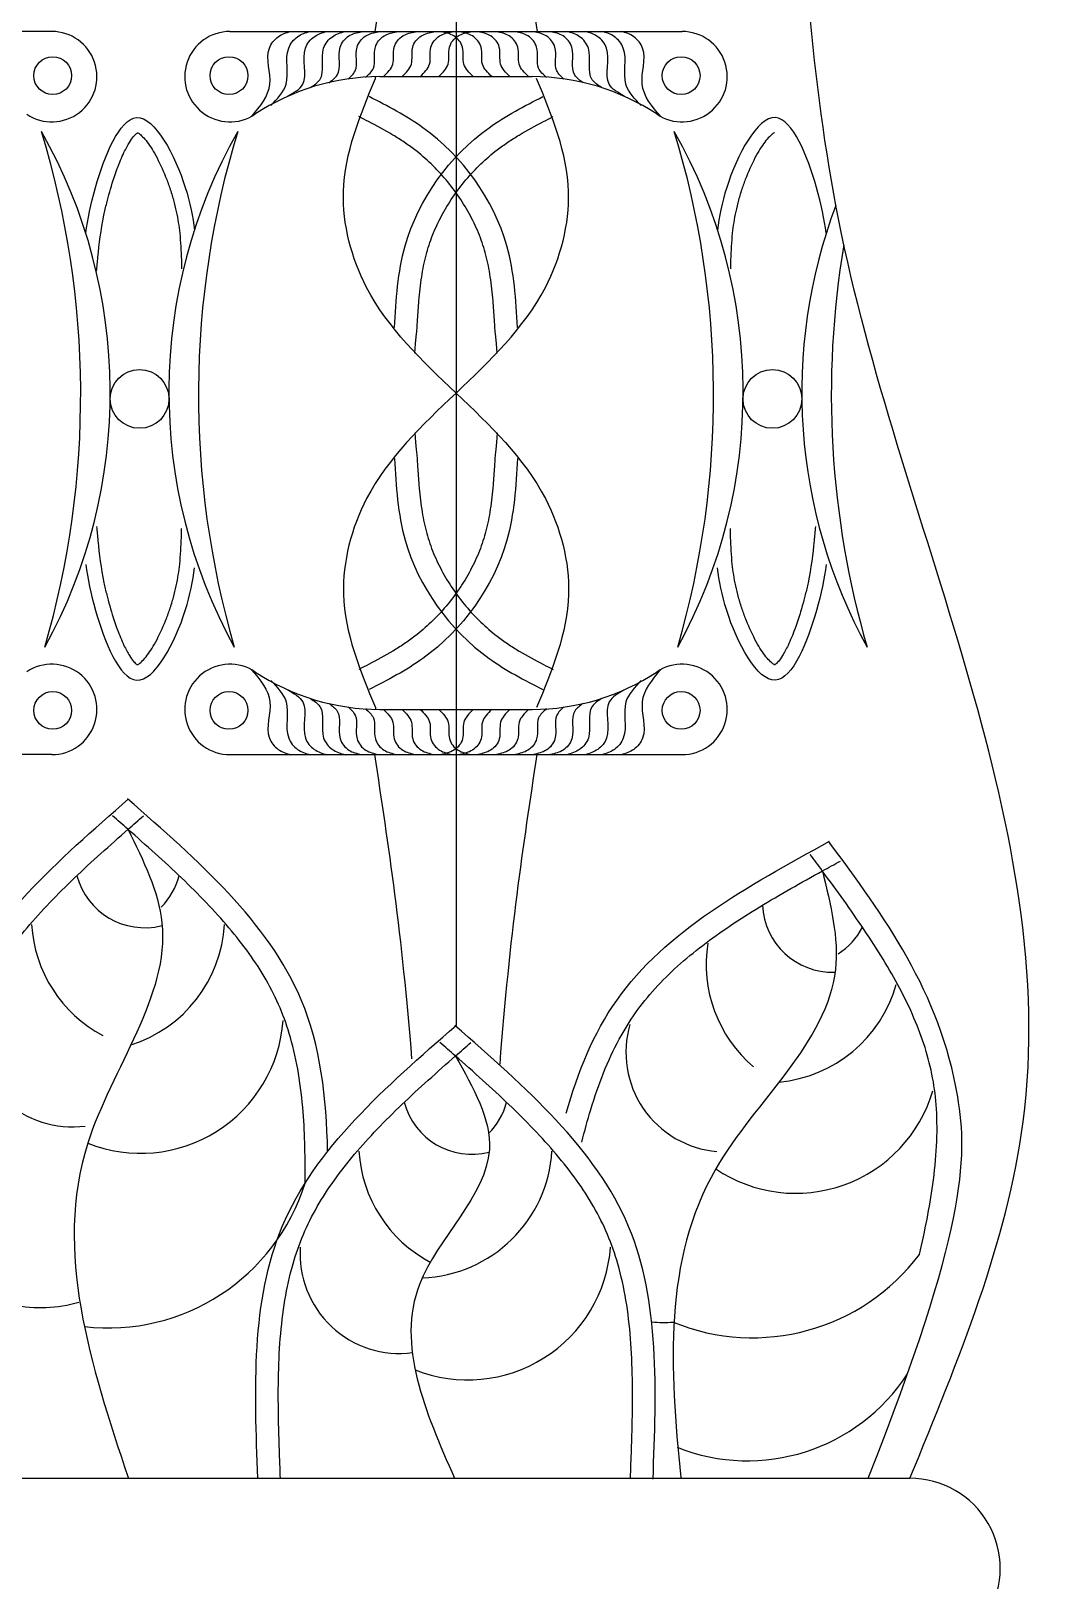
# Model space of a CAD drawing. Extents: x 15151 to 53333, y -36484 to -6005.
# Drawn here: x 44030.5 to 44164.4, y -14028 to -13826.5 of the extents above; entities that cross this region are included whole.
import ezdxf

# ---------------------------------------------------------------- set-up
doc = ezdxf.new("R2010")
doc.units = 0
doc.header["$MEASUREMENT"] = 0
for name, color, linetype in [('3', 3, 'CONTINUOUS'), ('4', 4, 'CONTINUOUS'), ('7', 7, 'CONTINUOUS')]:
    doc.layers.add(name, color=color, linetype=linetype)

# ---------------------------------------------------------------- blocks, each defined once
blk = doc.blocks.new('A$C79132812')
at = {"layer": '3'}
for p, q in [((589.41, 1517.17), (589.41, 1017.17)), ((500, 1237.11), (400, 1237.11)), ((539.41, 1237.11), (639.41, 1237.11)), ((572.58, 1227.11), (606.24, 1227.11)), ((572.58, 1087.11), (606.24, 1087.11)), ((500, 1077.11), (400, 1077.11)), ((539.41, 1077.11), (639.41, 1077.11))]:
    blk.add_line(p, q, dxfattribs=at)
for centre, radius in [((500.21, 1227.33), 4.18), ((539.2, 1227.33), 4.18), ((639.2, 1227.33), 4.18), ((519.42, 1155.81), 6.5), ((659.4, 1155.81), 6.5), ((500.21, 1086.89), 4.18), ((539.2, 1086.89), 4.18), ((639.2, 1086.89), 4.18)]:
    blk.add_circle(centre, radius, dxfattribs=at)
for centre, radius, start, end in [((500, 1227.11), 10, 236.4427, 90), ((539.41, 1227.11), 10, 90, 303.5573), ((639.41, 1227.11), 10, 236.4427, 90), ((572.58, 1177.11), 50, 90, 123.5573), ((606.24, 1177.11), 50, 56.4427, 90), ((306.28, 1156.66), 200.12, 343.8207, 16.9438), ((395.9, 1157.26), 117.04, 331.2126, 29.5518), ((642.94, 1157.26), 117.04, 150.4482, 208.7874), ((732.56, 1156.66), 200.12, 163.0562, 196.1793), ((446.26, 1156.66), 200.12, 343.8207, 16.9438), ((535.88, 1157.26), 117.04, 331.2126, 29.5518), ((782.92, 1157.26), 117.04, 159.2994, 208.7874), ((872.54, 1156.66), 200.12, 170.4417, 196.1793), ((500, 1087.11), 10, 270, 123.5573), ((539.41, 1087.11), 10, 56.4427, 270), ((639.41, 1087.11), 10, 270, 123.5573), ((572.58, 1137.11), 50, 236.4427, 270), ((606.24, 1137.11), 50, 270, 303.5573), ((520.54, 1054.32), 15.52, 194.9603, 284.0857), ((513.2, 1054.32), 15.52, 315.2034, 345.0397), ((672.7, 1044.48), 15.52, 182.5885, 271.7139), ((525.28, 1041.27), 29.8, 183.3302, 242.0536), ((508.46, 1041.27), 29.8, 287.6475, 356.6698), ((665.52, 1046.05), 15.52, 302.8316, 332.6679), ((674.53, 1030.72), 29.8, 170.9583, 229.6818), ((658.1, 1034.33), 29.8, 275.2756, 344.298), ((504.55, 1016.78), 22.04, 176.0748, 277.4388), ((519.62, 1020.53), 31.64, 248.4022, 355.9271), ((649.03, 1011.24), 22.04, 163.703, 265.067), ((664.55, 1011.68), 31.64, 236.0304, 343.5552), ((592.96, 1004.18), 15.52, 194.9603, 284.0857), ((585.61, 1004.18), 15.52, 315.2034, 345.0397), ((597.69, 991.13), 29.8, 183.3302, 242.0536), ((580.88, 991.13), 29.8, 272.0616, 356.6698), ((512.43, 995.91), 45.67, 263.4488, 342.6413), ((576.96, 966.64), 22.04, 176.0748, 277.4388), ((592.03, 970.39), 31.64, 248.4022, 355.9271), ((654.97, 994.31), 46.23, 247.6916, 323.0548), ((497.49, 985.19), 30.44, 258.5321, 286.2364), ((635.37, 981.9), 30.44, 264.9463, 273.8646), ((653.9, 963.06), 42.19, 248.2882, 327.0212)]:
    blk.add_arc(centre, radius, start, end, dxfattribs=at)
for points, knots in [([(575.39, 1427.17), (578.15, 1401.81), (587.4, 1342.18), (578.25, 1281.87), (571.46, 1237.11)], [20.668355, 20.668355, 20.668355, 20.668355, 67.339255, 201.630009, 201.630009, 201.630009, 201.630009]), ([(603.44, 1427.17), (600.67, 1401.81), (591.42, 1342.18), (600.57, 1281.87), (607.36, 1237.11)], [20.668355, 20.668355, 20.668355, 20.668355, 67.339255, 201.630009, 201.630009, 201.630009, 201.630009]), ([(507.51, 1192.47), (507.96, 1195.57), (509.79, 1204.97), (518.49, 1226.5), (529.41, 1205.61), (531.22, 1196.07), (531.55, 1193.14)], [13.294967, 13.294967, 13.294967, 13.294967, 27.978625, 55.162998, 83.704813, 97.383112, 97.383112, 97.383112, 97.383112]), ([(598.51, 1165.92), (597.99, 1172.02), (597.95, 1172.72), (597.82, 1174.77), (597.73, 1176.13), (597.46, 1179.29), (597.27, 1181.08), (596.75, 1184.46), (596.43, 1186.06), (595.83, 1188.36), (595.62, 1189.1), (595.13, 1190.57), (594.87, 1191.3), (594.01, 1193.48), (593.34, 1194.92), (591.1, 1199.13), (589.28, 1201.82), (585.14, 1206.74), (582.82, 1208.98), (579.56, 1211.5), (578.77, 1212.06), (577.15, 1213.15), (576.31, 1213.68), (573.73, 1215.21), (571.92, 1216.19), (569.35, 1217.53), (568.64, 1217.89), (567.93, 1218.26)], [0, 0, 0, 0, 2.076355, 2.076355, 6.229064, 6.229064, 11.958127, 11.958127, 17.385147, 17.385147, 19.99202, 19.99202, 22.598893, 22.598893, 27.812639, 27.812639, 38.240131, 38.240131, 48.667623, 48.667623, 51.897343, 51.897343, 55.127064, 55.127064, 61.586505, 61.586505, 63.996115, 63.996115, 63.996115, 63.996115]), ([(580.31, 1165.92), (580.83, 1172.02), (580.87, 1172.72), (581, 1174.77), (581.09, 1176.13), (581.36, 1179.29), (581.55, 1181.08), (582.07, 1184.46), (582.39, 1186.06), (582.99, 1188.36), (583.21, 1189.1), (583.69, 1190.57), (583.95, 1191.3), (584.81, 1193.48), (585.48, 1194.92), (587.72, 1199.13), (589.54, 1201.82), (593.68, 1206.74), (596.01, 1208.98), (599.26, 1211.5), (600.05, 1212.06), (601.67, 1213.15), (602.51, 1213.68), (605.09, 1215.21), (606.9, 1216.19), (609.47, 1217.53), (610.18, 1217.89), (610.89, 1218.26)], [0, 0, 0, 0, 2.076355, 2.076355, 6.229064, 6.229064, 11.958127, 11.958127, 17.385147, 17.385147, 19.99202, 19.99202, 22.598893, 22.598893, 27.812639, 27.812639, 38.240131, 38.240131, 48.667623, 48.667623, 51.897343, 51.897343, 55.127064, 55.127064, 61.586505, 61.586505, 63.996115, 63.996115, 63.996115, 63.996115]), ([(671.31, 1192.47), (670.86, 1195.57), (669.03, 1204.97), (660.34, 1226.5), (649.41, 1205.61), (647.6, 1196.07), (647.27, 1193.14)], [13.294967, 13.294967, 13.294967, 13.294967, 27.978625, 55.162998, 83.704813, 97.383112, 97.383112, 97.383112, 97.383112]), ([(509.9, 1184.06), (510, 1185.1), (510.09, 1186.13), (510.5, 1190.15), (510.87, 1193.16), (511.73, 1197.34), (511.93, 1198.23), (512.35, 1199.95), (512.57, 1200.77), (513.28, 1203.29), (513.85, 1205.07), (514.95, 1208.02), (515.45, 1209.24), (516.37, 1211.17), (516.79, 1211.93), (517.51, 1213.09), (517.82, 1213.53), (518.34, 1214.15), (518.56, 1214.37), (518.84, 1214.61), (518.93, 1214.67), (518.99, 1214.71)], [0, 0, 0, 0, 5.206387, 5.206387, 20.395666, 20.395666, 24.39787, 24.39787, 27.876878, 27.876878, 34.834892, 34.834892, 40.037855, 40.037855, 44.041286, 44.041286, 47.231806, 47.231806, 49.83463, 49.83463, 51.549226, 51.549226, 51.549226, 51.549226]), ([(518.99, 1214.71), (519.03, 1214.69), (519.09, 1214.66), (519.33, 1214.52), (519.58, 1214.33), (520.17, 1213.77), (520.51, 1213.41), (521.19, 1212.54), (521.55, 1212.04), (522.27, 1210.93), (522.63, 1210.32), (523.77, 1208.24), (524.52, 1206.61), (525.51, 1204.15), (525.81, 1203.31), (526.41, 1201.58), (526.68, 1200.68), (527.16, 1198.94), (527.36, 1198.1), (527.89, 1195.62), (528.13, 1194.04), (528.51, 1190.51), (528.6, 1188.57), (528.69, 1185.92), (528.71, 1185.24), (528.73, 1184.56)], [58.970778, 58.970778, 58.970778, 58.970778, 60.03148, 60.03148, 63.070763, 63.070763, 66.110045, 66.110045, 69.149328, 69.149328, 72.18861, 72.18861, 78.984213, 78.984213, 82.41534, 82.41534, 86.27132, 86.27132, 90.127299, 90.127299, 97.839258, 97.839258, 107.738965, 107.738965, 111.143739, 111.143739, 111.143739, 111.143739]), ([(659.83, 1214.71), (659.79, 1214.69), (659.73, 1214.66), (659.49, 1214.52), (659.24, 1214.33), (658.65, 1213.77), (658.31, 1213.41), (657.63, 1212.54), (657.27, 1212.04), (656.55, 1210.93), (656.19, 1210.32), (655.05, 1208.24), (654.3, 1206.61), (653.31, 1204.15), (653.01, 1203.31), (652.41, 1201.58), (652.14, 1200.68), (651.66, 1198.94), (651.46, 1198.1), (650.93, 1195.62), (650.69, 1194.04), (650.31, 1190.51), (650.22, 1188.57), (650.13, 1185.92), (650.11, 1185.24), (650.1, 1184.56)], [58.970778, 58.970778, 58.970778, 58.970778, 60.03148, 60.03148, 63.070763, 63.070763, 66.110045, 66.110045, 69.149328, 69.149328, 72.18861, 72.18861, 78.984213, 78.984213, 82.41534, 82.41534, 86.27132, 86.27132, 90.127299, 90.127299, 97.839258, 97.839258, 107.738965, 107.738965, 111.143739, 111.143739, 111.143739, 111.143739]), ([(598.51, 1148.29), (597.99, 1142.19), (597.95, 1141.5), (597.82, 1139.44), (597.73, 1138.09), (597.46, 1134.93), (597.27, 1133.14), (596.75, 1129.75), (596.43, 1128.15), (595.83, 1125.85), (595.62, 1125.12), (595.13, 1123.65), (594.87, 1122.91), (594.01, 1120.73), (593.34, 1119.29), (591.1, 1115.08), (589.28, 1112.4), (585.14, 1107.48), (582.82, 1105.24), (579.56, 1102.72), (578.77, 1102.15), (577.15, 1101.07), (576.31, 1100.54), (573.73, 1099), (571.92, 1098.03), (569.35, 1096.69), (568.64, 1096.32), (567.93, 1095.96)], [0, 0, 0, 0, 2.076355, 2.076355, 6.229064, 6.229064, 11.958127, 11.958127, 17.385147, 17.385147, 19.99202, 19.99202, 22.598893, 22.598893, 27.812639, 27.812639, 38.240131, 38.240131, 48.667623, 48.667623, 51.897343, 51.897343, 55.127064, 55.127064, 61.586505, 61.586505, 63.996115, 63.996115, 63.996115, 63.996115]), ([(580.31, 1148.29), (580.83, 1142.19), (580.87, 1141.5), (581, 1139.44), (581.09, 1138.09), (581.36, 1134.93), (581.55, 1133.14), (582.07, 1129.75), (582.39, 1128.15), (582.99, 1125.85), (583.21, 1125.12), (583.69, 1123.65), (583.95, 1122.91), (584.81, 1120.73), (585.48, 1119.29), (587.72, 1115.08), (589.54, 1112.4), (593.68, 1107.48), (596.01, 1105.24), (599.26, 1102.72), (600.05, 1102.15), (601.67, 1101.07), (602.51, 1100.54), (605.09, 1099), (606.9, 1098.03), (609.47, 1096.69), (610.18, 1096.32), (610.89, 1095.96)], [0, 0, 0, 0, 2.076355, 2.076355, 6.229064, 6.229064, 11.958127, 11.958127, 17.385147, 17.385147, 19.99202, 19.99202, 22.598893, 22.598893, 27.812639, 27.812639, 38.240131, 38.240131, 48.667623, 48.667623, 51.897343, 51.897343, 55.127064, 55.127064, 61.586505, 61.586505, 63.996115, 63.996115, 63.996115, 63.996115]), ([(509.9, 1127.55), (510, 1126.51), (510.09, 1125.48), (510.5, 1121.46), (510.87, 1118.45), (511.73, 1114.27), (511.93, 1113.38), (512.35, 1111.66), (512.57, 1110.84), (513.28, 1108.32), (513.85, 1106.54), (514.95, 1103.59), (515.45, 1102.37), (516.37, 1100.44), (516.79, 1099.68), (517.51, 1098.52), (517.82, 1098.08), (518.34, 1097.46), (518.56, 1097.24), (518.84, 1097), (518.93, 1096.94), (518.99, 1096.9)], [0, 0, 0, 0, 5.206387, 5.206387, 20.395666, 20.395666, 24.39787, 24.39787, 27.876878, 27.876878, 34.834892, 34.834892, 40.037855, 40.037855, 44.041286, 44.041286, 47.231806, 47.231806, 49.83463, 49.83463, 51.549226, 51.549226, 51.549226, 51.549226]), ([(518.99, 1097.01), (519.03, 1097.03), (519.09, 1097.06), (519.33, 1097.2), (519.58, 1097.39), (520.17, 1097.95), (520.51, 1098.31), (521.19, 1099.18), (521.55, 1099.68), (522.27, 1100.79), (522.63, 1101.4), (523.77, 1103.48), (524.52, 1105.1), (525.51, 1107.57), (525.81, 1108.41), (526.41, 1110.14), (526.68, 1111.04), (527.16, 1112.77), (527.36, 1113.62), (527.89, 1116.1), (528.13, 1117.68), (528.51, 1121.21), (528.6, 1123.15), (528.69, 1125.79), (528.71, 1126.47), (528.73, 1127.16)], [58.970778, 58.970778, 58.970778, 58.970778, 60.03148, 60.03148, 63.070763, 63.070763, 66.110045, 66.110045, 69.149328, 69.149328, 72.18861, 72.18861, 78.984213, 78.984213, 82.41534, 82.41534, 86.27132, 86.27132, 90.127299, 90.127299, 97.839258, 97.839258, 107.738965, 107.738965, 111.143739, 111.143739, 111.143739, 111.143739]), ([(659.83, 1097.01), (659.79, 1097.03), (659.73, 1097.06), (659.49, 1097.2), (659.24, 1097.39), (658.65, 1097.95), (658.31, 1098.31), (657.63, 1099.18), (657.27, 1099.68), (656.55, 1100.79), (656.19, 1101.4), (655.05, 1103.48), (654.3, 1105.1), (653.31, 1107.57), (653.01, 1108.41), (652.41, 1110.14), (652.14, 1111.04), (651.66, 1112.77), (651.46, 1113.62), (650.93, 1116.1), (650.69, 1117.68), (650.31, 1121.21), (650.22, 1123.15), (650.13, 1125.79), (650.11, 1126.47), (650.1, 1127.16)], [58.970778, 58.970778, 58.970778, 58.970778, 60.03148, 60.03148, 63.070763, 63.070763, 66.110045, 66.110045, 69.149328, 69.149328, 72.18861, 72.18861, 78.984213, 78.984213, 82.41534, 82.41534, 86.27132, 86.27132, 90.127299, 90.127299, 97.839258, 97.839258, 107.738965, 107.738965, 111.143739, 111.143739, 111.143739, 111.143739]), ([(668.92, 1127.55), (668.82, 1126.51), (668.73, 1125.48), (668.32, 1121.46), (667.95, 1118.45), (667.09, 1114.27), (666.89, 1113.38), (666.47, 1111.66), (666.25, 1110.84), (665.54, 1108.32), (664.97, 1106.54), (663.88, 1103.59), (663.37, 1102.37), (662.45, 1100.44), (662.04, 1099.68), (661.31, 1098.52), (661, 1098.08), (660.48, 1097.46), (660.26, 1097.24), (659.98, 1097), (659.89, 1096.94), (659.83, 1096.9)], [0, 0, 0, 0, 5.206387, 5.206387, 20.395666, 20.395666, 24.39787, 24.39787, 27.876878, 27.876878, 34.834892, 34.834892, 40.037855, 40.037855, 44.041286, 44.041286, 47.231806, 47.231806, 49.83463, 49.83463, 51.549226, 51.549226, 51.549226, 51.549226]), ([(507.51, 1119.14), (507.96, 1116.04), (509.79, 1106.64), (518.49, 1085.11), (529.41, 1106), (531.22, 1115.54), (531.55, 1118.47)], [13.294967, 13.294967, 13.294967, 13.294967, 27.978625, 55.162998, 83.704813, 97.383112, 97.383112, 97.383112, 97.383112]), ([(671.31, 1119.14), (670.86, 1116.04), (669.03, 1106.64), (660.34, 1085.11), (649.41, 1106), (647.6, 1115.54), (647.27, 1118.47)], [13.294967, 13.294967, 13.294967, 13.294967, 27.978625, 55.162998, 83.704813, 97.383112, 97.383112, 97.383112, 97.383112]), ([(472.99, 996.1), (473.57, 1005.56), (478.32, 1033.54), (501.39, 1053.69), (517, 1067.31)], [28.076853, 28.076853, 28.076853, 28.076853, 56.183839, 114.961029, 114.961029, 114.961029, 114.961029]), ([(561.01, 989.27), (560.79, 1001.2), (557.19, 1031.99), (532.35, 1053.69), (516.74, 1067.31)], [21.387304, 21.387304, 21.387304, 21.387304, 56.183839, 114.961029, 114.961029, 114.961029, 114.961029]), ([(477.76, 990.55), (477.82, 993.08), (477.94, 995.57), (478.6, 1003.83), (479.47, 1009.38), (481.59, 1016.79), (482.35, 1018.96), (484.13, 1023.16), (485.16, 1025.22), (488.6, 1031.22), (491.39, 1035.06), (497.73, 1042.56), (501.27, 1046.22), (508.83, 1053.45), (512.83, 1057.02), (518.04, 1061.58), (519.16, 1062.56), (520.28, 1063.55)], [22.75962, 22.75962, 22.75962, 22.75962, 30.372236, 30.372236, 48.515477, 48.515477, 56.375499, 56.375499, 64.235522, 64.235522, 79.730544, 79.730544, 95.225565, 95.225565, 110.720587, 110.720587, 114.961029, 114.961029, 114.961029, 114.961029]), ([(556.03, 982.28), (556.09, 987.67), (556, 992.94), (555.14, 1003.83), (554.27, 1009.38), (552.15, 1016.79), (551.39, 1018.96), (549.61, 1023.16), (548.58, 1025.22), (545.14, 1031.22), (542.35, 1035.06), (536.01, 1042.56), (532.47, 1046.22), (524.91, 1053.45), (520.9, 1057.02), (515.7, 1061.58), (514.58, 1062.56), (513.45, 1063.55)], [14.576233, 14.576233, 14.576233, 14.576233, 30.372236, 30.372236, 48.515477, 48.515477, 56.375499, 56.375499, 64.235522, 64.235522, 79.730544, 79.730544, 95.225565, 95.225565, 110.720587, 110.720587, 114.961029, 114.961029, 114.961029, 114.961029]), ([(613.78, 997.8), (616.37, 1006.92), (627.01, 1033.24), (653.86, 1047.97), (672.02, 1057.94)], [28.076853, 28.076853, 28.076853, 28.076853, 56.183839, 114.961029, 114.961029, 114.961029, 114.961029]), ([(680.59, 917), (702.14, 971.65), (703.69, 1014.85), (684.1, 1041.34), (671.77, 1057.99)], [21.483049, 21.483049, 21.483049, 21.483049, 56.183839, 114.961029, 114.961029, 114.961029, 114.961029]), ([(617.24, 991.37), (617.85, 993.82), (618.5, 996.23), (620.91, 1004.16), (622.95, 1009.39), (626.61, 1016.18), (627.82, 1018.13), (630.45, 1021.85), (631.9, 1023.64), (636.55, 1028.76), (640.1, 1031.92), (647.9, 1037.89), (652.14, 1040.71), (661.07, 1046.15), (665.75, 1048.78), (671.81, 1052.12), (673.11, 1052.83), (674.42, 1053.55)], [22.75962, 22.75962, 22.75962, 22.75962, 30.372236, 30.372236, 48.515477, 48.515477, 56.375499, 56.375499, 64.235522, 64.235522, 79.730544, 79.730544, 95.225565, 95.225565, 110.720587, 110.720587, 114.961029, 114.961029, 114.961029, 114.961029]), ([(691.92, 966.52), (693.14, 971.77), (694.18, 976.94), (695.68, 987.76), (696.02, 993.36), (695.53, 1001.06), (695.26, 1003.34), (694.42, 1007.82), (693.85, 1010.05), (691.77, 1016.65), (689.87, 1021), (685.29, 1029.69), (682.61, 1034.02), (676.78, 1042.7), (673.63, 1047.05), (669.53, 1052.62), (668.64, 1053.82), (667.75, 1055.02)], [14.576233, 14.576233, 14.576233, 14.576233, 30.372236, 30.372236, 48.515477, 48.515477, 56.375499, 56.375499, 64.235522, 64.235522, 79.730544, 79.730544, 95.225565, 95.225565, 110.720587, 110.720587, 114.961029, 114.961029, 114.961029, 114.961029]), ([(670.45, 1051.37), (672.28, 1043.91), (678.39, 1019), (634.15, 983.13), (636.69, 941.37), (639.12, 917.17)], [0, 0, 0, 0, 21.998614, 73.451156, 142.360511, 142.360511, 142.360511, 142.360511]), ([(545.57, 917), (544.82, 936.66), (543.34, 976.94), (573.8, 1003.55), (589.41, 1017.17)], [0.20929, 0.20929, 0.20929, 0.20929, 56.183839, 114.961029, 114.961029, 114.961029, 114.961029]), ([(550.58, 916.97), (550.41, 921.27), (550.25, 925.53), (550.04, 935.96), (550.09, 942.05), (551.01, 953.69), (551.88, 959.24), (554.01, 966.65), (554.76, 968.82), (556.54, 973.02), (557.57, 975.08), (561.02, 981.08), (563.81, 984.92), (570.14, 992.42), (573.69, 996.08), (581.24, 1003.31), (585.25, 1006.88), (590.45, 1011.44), (591.57, 1012.42), (592.7, 1013.41)], [0, 0, 0, 0, 12.228995, 12.228995, 30.372236, 30.372236, 48.515477, 48.515477, 56.375499, 56.375499, 64.235522, 64.235522, 79.730544, 79.730544, 95.225565, 95.225565, 110.720587, 110.720587, 114.961029, 114.961029, 114.961029, 114.961029]), ([(627.99, 916.97), (628.15, 921.27), (628.32, 925.53), (628.53, 935.96), (628.48, 942.05), (627.56, 953.69), (626.69, 959.24), (624.56, 966.65), (623.81, 968.82), (622.03, 973.02), (621, 975.08), (617.55, 981.08), (614.76, 984.92), (608.43, 992.42), (604.88, 996.08), (597.33, 1003.31), (593.32, 1006.88), (588.12, 1011.44), (586.99, 1012.42), (585.87, 1013.41)], [0, 0, 0, 0, 12.228995, 12.228995, 30.372236, 30.372236, 48.515477, 48.515477, 56.375499, 56.375499, 64.235522, 64.235522, 79.730544, 79.730544, 95.225565, 95.225565, 110.720587, 110.720587, 114.961029, 114.961029, 114.961029, 114.961029]), ([(589.28, 1010.42), (593.24, 1003.41), (603.25, 985.71), (571.25, 957.96), (582.57, 931.79), (589.08, 917)], [0, 0, 0, 0, 21.998614, 55.604993, 99.230949, 99.230949, 99.230949, 99.230949])]:
    blk.add_open_spline(points, degree=3, knots=knots, dxfattribs=at)
for points in [[(544.14, 1218.27), (548.24, 1225.44), (548.14, 1233.43), (550.07, 1235.95), (552.88, 1237.13)], [(544.14, 1218.27), (548.24, 1225.44), (548.14, 1233.43), (550.07, 1235.95), (552.88, 1237.13)], [(548.42, 1220.7), (551.83, 1225.44), (552.42, 1233.43), (554.34, 1235.95), (557.16, 1237.13)], [(548.42, 1220.7), (551.83, 1225.44), (552.42, 1233.43), (554.34, 1235.95), (557.16, 1237.13)], [(552.12, 1222.78), (555.53, 1225.44), (556.12, 1233.43), (558.05, 1235.95), (560.86, 1237.13)], [(552.12, 1222.78), (555.53, 1225.44), (556.12, 1233.43), (558.05, 1235.95), (560.86, 1237.13)], [(557.24, 1224.72), (559.28, 1226.44), (560.13, 1233.43), (562.06, 1235.95), (564.87, 1237.13)], [(557.24, 1224.72), (559.28, 1226.44), (560.13, 1233.43), (562.06, 1235.95), (564.87, 1237.13)], [(561.3, 1225.78), (563.14, 1227.47), (563.79, 1233.61), (565.72, 1236.12), (568.48, 1237.06)], [(561.3, 1225.78), (563.14, 1227.47), (563.79, 1233.61), (565.72, 1236.12), (568.48, 1237.06)], [(565.56, 1226.57), (567.1, 1228.41), (567.53, 1233.61), (569.46, 1236.12), (572.22, 1237.06)], [(565.56, 1226.57), (567.1, 1228.41), (567.53, 1233.61), (569.46, 1236.12), (572.22, 1237.06)], [(569.36, 1226.92), (571.14, 1229), (571.57, 1233.61), (573.5, 1236.12), (576.26, 1237.06)], [(569.36, 1226.92), (571.14, 1229), (571.57, 1233.61), (573.5, 1236.12), (576.26, 1237.06)], [(573.37, 1227.13), (575.44, 1229.9), (575.73, 1233.61), (577.65, 1236.12), (580.42, 1237.06)], [(573.37, 1227.13), (575.44, 1229.9), (575.73, 1233.61), (577.65, 1236.12), (580.42, 1237.06)], [(577.48, 1227.13), (579.54, 1229.9), (579.83, 1233.61), (581.75, 1236.12), (584.52, 1237.06)], [(577.48, 1227.13), (579.54, 1229.9), (579.83, 1233.61), (581.75, 1236.12), (584.52, 1237.06)], [(581.51, 1227.13), (583.57, 1229.9), (583.86, 1233.61), (585.79, 1236.12), (588.55, 1237.06)], [(581.51, 1227.13), (583.57, 1229.9), (583.86, 1233.61), (585.79, 1236.12), (588.55, 1237.06)], [(585.61, 1227.13), (587.67, 1229.9), (587.96, 1233.61), (589.89, 1236.12), (592.65, 1237.06)], [(585.61, 1227.13), (587.67, 1229.9), (587.96, 1233.61), (589.89, 1236.12), (592.65, 1237.06)], [(593.21, 1227.13), (591.15, 1229.9), (590.86, 1233.61), (588.93, 1236.12), (586.17, 1237.06)], [(593.21, 1227.13), (591.15, 1229.9), (590.86, 1233.61), (588.93, 1236.12), (586.17, 1237.06)], [(597.31, 1227.13), (595.25, 1229.9), (594.96, 1233.61), (593.03, 1236.12), (590.27, 1237.06)], [(597.31, 1227.13), (595.25, 1229.9), (594.96, 1233.61), (593.03, 1236.12), (590.27, 1237.06)], [(601.34, 1227.13), (599.28, 1229.9), (598.99, 1233.61), (597.07, 1236.12), (594.3, 1237.06)], [(601.34, 1227.13), (599.28, 1229.9), (598.99, 1233.61), (597.07, 1236.12), (594.3, 1237.06)], [(605.45, 1227.13), (603.38, 1229.9), (603.09, 1233.61), (601.17, 1236.12), (598.4, 1237.06)], [(605.45, 1227.13), (603.38, 1229.9), (603.09, 1233.61), (601.17, 1236.12), (598.4, 1237.06)], [(609.46, 1226.92), (607.68, 1229), (607.25, 1233.61), (605.32, 1236.12), (602.56, 1237.06)], [(609.46, 1226.92), (607.68, 1229), (607.25, 1233.61), (605.32, 1236.12), (602.56, 1237.06)], [(613.26, 1226.57), (611.72, 1228.41), (611.29, 1233.61), (609.36, 1236.12), (606.6, 1237.06)], [(613.26, 1226.57), (611.72, 1228.41), (611.29, 1233.61), (609.36, 1236.12), (606.6, 1237.06)], [(617.52, 1225.78), (615.68, 1227.47), (615.03, 1233.61), (613.1, 1236.12), (610.34, 1237.06)], [(617.52, 1225.78), (615.68, 1227.47), (615.03, 1233.61), (613.1, 1236.12), (610.34, 1237.06)], [(621.58, 1224.72), (619.54, 1226.44), (618.69, 1233.43), (616.76, 1235.95), (613.95, 1237.13)], [(621.58, 1224.72), (619.54, 1226.44), (618.69, 1233.43), (616.76, 1235.95), (613.95, 1237.13)], [(626.7, 1222.78), (623.29, 1225.44), (622.7, 1233.43), (620.77, 1235.95), (617.96, 1237.13)], [(626.7, 1222.78), (623.29, 1225.44), (622.7, 1233.43), (620.77, 1235.95), (617.96, 1237.13)], [(630.4, 1220.7), (626.99, 1225.44), (626.4, 1233.43), (624.48, 1235.95), (621.66, 1237.13)], [(630.4, 1220.7), (626.99, 1225.44), (626.4, 1233.43), (624.48, 1235.95), (621.66, 1237.13)], [(634.68, 1218.27), (630.59, 1225.44), (630.68, 1233.43), (628.75, 1235.95), (625.94, 1237.13)], [(634.68, 1218.27), (630.59, 1225.44), (630.68, 1233.43), (628.75, 1235.95), (625.94, 1237.13)], [(589.41, 1157.11), (569.64, 1180.48), (564.52, 1201.63), (571.57, 1226.7)], [(589.41, 1157.11), (609.18, 1180.48), (614.3, 1201.63), (607.25, 1226.7)], [(603.02, 1171.63), (600.65, 1189.68), (582.1, 1215.81), (570.21, 1222.7)], [(575.8, 1171.63), (578.17, 1189.68), (596.72, 1215.81), (608.61, 1222.7)], [(589.41, 1157.11), (569.64, 1133.74), (564.52, 1112.59), (571.57, 1087.51)], [(589.41, 1157.11), (609.18, 1133.74), (614.3, 1112.59), (607.25, 1087.51)], [(603.02, 1142.59), (600.65, 1124.53), (582.1, 1098.4), (570.21, 1091.51)], [(575.8, 1142.59), (578.17, 1124.53), (596.72, 1098.4), (608.61, 1091.51)], [(544.14, 1095.94), (548.24, 1088.77), (548.14, 1080.78), (550.07, 1078.27), (552.88, 1077.08)], [(544.14, 1095.94), (548.24, 1088.77), (548.14, 1080.78), (550.07, 1078.27), (552.88, 1077.08)], [(548.42, 1093.51), (551.83, 1088.77), (552.42, 1080.78), (554.34, 1078.27), (557.16, 1077.08)], [(548.42, 1093.51), (551.83, 1088.77), (552.42, 1080.78), (554.34, 1078.27), (557.16, 1077.08)], [(630.4, 1093.51), (626.99, 1088.77), (626.4, 1080.78), (624.48, 1078.27), (621.66, 1077.08)], [(630.4, 1093.51), (626.99, 1088.77), (626.4, 1080.78), (624.48, 1078.27), (621.66, 1077.08)], [(634.68, 1095.94), (630.59, 1088.77), (630.68, 1080.78), (628.75, 1078.27), (625.94, 1077.08)], [(634.68, 1095.94), (630.59, 1088.77), (630.68, 1080.78), (628.75, 1078.27), (625.94, 1077.08)], [(552.12, 1091.44), (555.53, 1088.77), (556.12, 1080.78), (558.05, 1078.27), (560.86, 1077.08)], [(552.12, 1091.44), (555.53, 1088.77), (556.12, 1080.78), (558.05, 1078.27), (560.86, 1077.08)], [(626.7, 1091.44), (623.29, 1088.77), (622.7, 1080.78), (620.77, 1078.27), (617.96, 1077.08)], [(626.7, 1091.44), (623.29, 1088.77), (622.7, 1080.78), (620.77, 1078.27), (617.96, 1077.08)], [(557.24, 1089.49), (559.28, 1087.78), (560.13, 1080.78), (562.06, 1078.27), (564.87, 1077.08)], [(557.24, 1089.49), (559.28, 1087.78), (560.13, 1080.78), (562.06, 1078.27), (564.87, 1077.08)], [(561.3, 1088.43), (563.14, 1086.74), (563.79, 1080.61), (565.72, 1078.09), (568.48, 1077.15)], [(561.3, 1088.43), (563.14, 1086.74), (563.79, 1080.61), (565.72, 1078.09), (568.48, 1077.15)], [(565.56, 1087.65), (567.1, 1085.81), (567.53, 1080.61), (569.46, 1078.09), (572.22, 1077.15)], [(565.56, 1087.65), (567.1, 1085.81), (567.53, 1080.61), (569.46, 1078.09), (572.22, 1077.15)], [(569.36, 1087.29), (571.14, 1085.22), (571.57, 1080.61), (573.5, 1078.09), (576.26, 1077.15)], [(569.36, 1087.29), (571.14, 1085.22), (571.57, 1080.61), (573.5, 1078.09), (576.26, 1077.15)], [(573.37, 1087.08), (575.44, 1084.31), (575.73, 1080.61), (577.65, 1078.09), (580.42, 1077.15)], [(573.37, 1087.08), (575.44, 1084.31), (575.73, 1080.61), (577.65, 1078.09), (580.42, 1077.15)], [(577.48, 1087.08), (579.54, 1084.31), (579.83, 1080.61), (581.75, 1078.09), (584.52, 1077.15)], [(577.48, 1087.08), (579.54, 1084.31), (579.83, 1080.61), (581.75, 1078.09), (584.52, 1077.15)], [(581.51, 1087.08), (583.57, 1084.31), (583.86, 1080.61), (585.79, 1078.09), (588.55, 1077.15)], [(581.51, 1087.08), (583.57, 1084.31), (583.86, 1080.61), (585.79, 1078.09), (588.55, 1077.15)], [(585.61, 1087.08), (587.67, 1084.31), (587.96, 1080.61), (589.89, 1078.09), (592.65, 1077.15)], [(585.61, 1087.08), (587.67, 1084.31), (587.96, 1080.61), (589.89, 1078.09), (592.65, 1077.15)], [(593.21, 1087.08), (591.15, 1084.31), (590.86, 1080.61), (588.93, 1078.09), (586.17, 1077.15)], [(593.21, 1087.08), (591.15, 1084.31), (590.86, 1080.61), (588.93, 1078.09), (586.17, 1077.15)], [(597.31, 1087.08), (595.25, 1084.31), (594.96, 1080.61), (593.03, 1078.09), (590.27, 1077.15)], [(597.31, 1087.08), (595.25, 1084.31), (594.96, 1080.61), (593.03, 1078.09), (590.27, 1077.15)], [(601.34, 1087.08), (599.28, 1084.31), (598.99, 1080.61), (597.07, 1078.09), (594.3, 1077.15)], [(601.34, 1087.08), (599.28, 1084.31), (598.99, 1080.61), (597.07, 1078.09), (594.3, 1077.15)], [(605.45, 1087.08), (603.38, 1084.31), (603.09, 1080.61), (601.17, 1078.09), (598.4, 1077.15)], [(605.45, 1087.08), (603.38, 1084.31), (603.09, 1080.61), (601.17, 1078.09), (598.4, 1077.15)], [(609.46, 1087.29), (607.68, 1085.22), (607.25, 1080.61), (605.32, 1078.09), (602.56, 1077.15)], [(609.46, 1087.29), (607.68, 1085.22), (607.25, 1080.61), (605.32, 1078.09), (602.56, 1077.15)], [(613.26, 1087.65), (611.72, 1085.81), (611.29, 1080.61), (609.36, 1078.09), (606.6, 1077.15)], [(613.26, 1087.65), (611.72, 1085.81), (611.29, 1080.61), (609.36, 1078.09), (606.6, 1077.15)], [(617.52, 1088.43), (615.68, 1086.74), (615.03, 1080.61), (613.1, 1078.09), (610.34, 1077.15)], [(617.52, 1088.43), (615.68, 1086.74), (615.03, 1080.61), (613.1, 1078.09), (610.34, 1077.15)], [(621.58, 1089.49), (619.54, 1087.78), (618.69, 1080.78), (616.76, 1078.27), (613.95, 1077.08)], [(621.58, 1089.49), (619.54, 1087.78), (618.69, 1080.78), (616.76, 1078.27), (613.95, 1077.08)], [(516.87, 1060.56), (524.37, 1039.88), (507.97, 991.11), (516.87, 917.17)], [(632.99, 916.78), (627.59, 972.7), (589.16, 1017.17)]]:
    blk.add_spline(points, degree=3, dxfattribs=at)
for points in [[(571.57, 1226.7), (571.59, 1226.84), (571.62, 1226.97), (571.65, 1227.11)], [(571.57, 1087.51), (571.59, 1087.38), (571.62, 1087.24), (571.65, 1087.11)], [(579.66, 1009.77), (577.53, 1037.13), (574.49, 1057.12), (571.46, 1077.11)], [(599.16, 1008.64), (601.29, 1037.13), (604.33, 1057.12), (607.36, 1077.11)]]:
    blk.add_open_spline(points, degree=3, dxfattribs=at)
at = {"layer": '4'}
blk.add_lwpolyline([(689.8, 877, 1.000019), (689.8, 917)], format="xyb", dxfattribs=at)
blk.add_spline([(689.8, 917), (714.86, 995.87), (674.69, 1192.31), (664.14, 1286.63), (660.44, 1358.84), (673.44, 1429.56), (689.17, 1451.18), (704.91, 1484.58), (689.8, 1517.17)], degree=3, dxfattribs=at)
at = {"layer": '7'}
blk.add_line((210.2, 917), (689.8, 917), dxfattribs=at)

msp = doc.modelspace()

# ---------------------------------------------------------------- block references
at = {"layer": '3', "xscale": 0.588, "yscale": 0.588, "zscale": 0.588}
msp.add_blockref('A$C79132812', (43739.18, -14553.96), dxfattribs=at)

doc.saveas('drawing.dxf')
